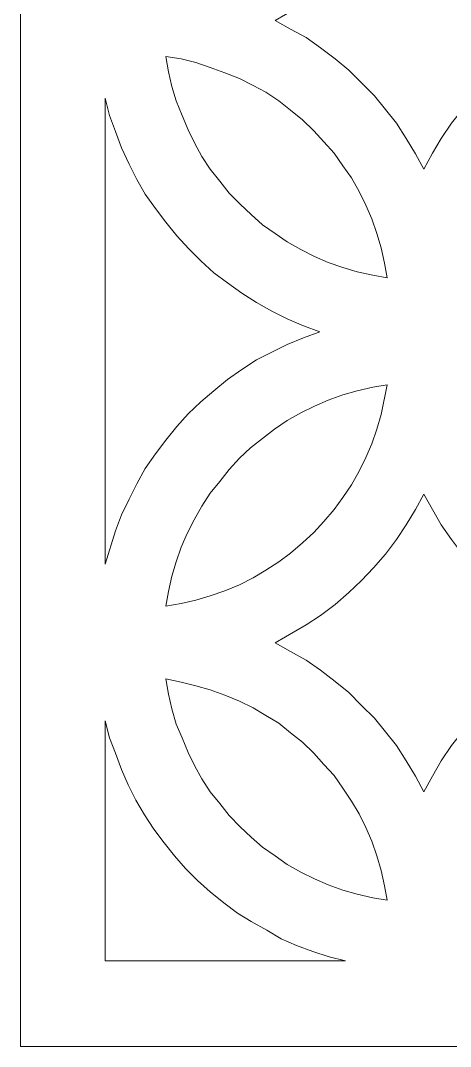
# Model space of a CAD drawing. Header units: centimetres. Extents: x -11.2 to 10.9, y -12.4 to 12.4.
# Drawn here: x 3.078 to 4.336, y 6.355 to 9.355 of the extents above; entities that cross this region are included whole.
import ezdxf

# ---------------------------------------------------------------- set-up
doc = ezdxf.new("R2010")
doc.units = ezdxf.units.CM
doc.header["$MEASUREMENT"] = 0
doc.layers.add('Camada 1', color=7, linetype='Continuous')

msp = doc.modelspace()

# ---------------------------------------------------------------- linework, layer by layer
at = {"layer": 'Camada 1', "color": 175, "lineweight": 9}
for points, knots in [([(3.07812, 12.35502), (3.07812, 12.35502), (9.07813, 12.35502), (9.07813, 12.35502), (9.07813, 12.35502), (9.07813, 12.35502), (9.07813, 6.35501), (9.07813, 6.35501), (9.07813, 6.35501), (9.07813, 6.35501), (3.07812, 6.35501), (3.07812, 6.35501), (3.07812, 6.35501), (3.07812, 6.35501), (3.07812, 12.35502), (3.07812, 12.35502)], [0, 0, 0, 0, 0.2, 0.2, 0.2, 0.2, 0.4, 0.4, 0.4, 0.4, 0.6, 0.6, 0.6, 0.6, 1, 1, 1, 1]), ([(3.82315, 9.35504), (3.82315, 9.35504), (3.86813, 9.33002), (3.86813, 9.33002), (3.86813, 9.33002), (3.86813, 9.33002), (3.91315, 9.30505), (3.91315, 9.30505), (3.91315, 9.30505), (3.91315, 9.30505), (3.95565, 9.27503), (3.95565, 9.27503), (3.95565, 9.27503), (3.95565, 9.27503), (3.99813, 9.24254), (3.99813, 9.24254), (3.99813, 9.24254), (3.99813, 9.24254), (4.03813, 9.21004), (4.03813, 9.21004), (4.03813, 9.21004), (4.03813, 9.21004), (4.07563, 9.17254), (4.07563, 9.17254), (4.07563, 9.17254), (4.07563, 9.17254), (4.11313, 9.13504), (4.11313, 9.13504), (4.11313, 9.13504), (4.11313, 9.13504), (4.14566, 9.09504), (4.14566, 9.09504), (4.14566, 9.09504), (4.14566, 9.09504), (4.17815, 9.05503), (4.17815, 9.05503), (4.17815, 9.05503), (4.17815, 9.05503), (4.20563, 9.01002), (4.20563, 9.01002), (4.20563, 9.01002), (4.20563, 9.01002), (4.23315, 8.96504), (4.23315, 8.96504), (4.23315, 8.96504), (4.23315, 8.96504), (4.25813, 8.92003), (4.25813, 8.92003), (4.25813, 8.92003), (4.25813, 8.92003), (4.28314, 8.96755), (4.28314, 8.96755), (4.28314, 8.96755), (4.28314, 8.96755), (4.30812, 9.01002), (4.30812, 9.01002), (4.30812, 9.01002), (4.30812, 9.01002), (4.33814, 9.05503), (4.33814, 9.05503), (4.33814, 9.05503), (4.33814, 9.05503), (4.37063, 9.09504), (4.37063, 9.09504), (4.37063, 9.09504), (4.37063, 9.09504), (4.40315, 9.13504), (4.40315, 9.13504), (4.40315, 9.13504), (4.40315, 9.13504), (4.44065, 9.17505), (4.44065, 9.17505), (4.44065, 9.17505), (4.44065, 9.17505), (4.47815, 9.21004), (4.47815, 9.21004), (4.47815, 9.21004), (4.47815, 9.21004), (4.51812, 9.24254), (4.51812, 9.24254), (4.51812, 9.24254), (4.51812, 9.24254), (4.55813, 9.27503), (4.55813, 9.27503), (4.55813, 9.27503), (4.55813, 9.27503), (4.60314, 9.30505), (4.60314, 9.30505), (4.60314, 9.30505), (4.60314, 9.30505), (4.64812, 9.33253), (4.64812, 9.33253), (4.64812, 9.33253), (4.64812, 9.33253), (4.69314, 9.35504), (4.69314, 9.35504), (4.69314, 9.35504), (4.69314, 9.35504), (4.64812, 9.38005), (4.64812, 9.38005), (4.64812, 9.38005), (4.64812, 9.38005), (4.60314, 9.40753), (4.60314, 9.40753), (4.60314, 9.40753), (4.60314, 9.40753), (4.55813, 9.43501), (4.55813, 9.43501), (4.55813, 9.43501), (4.55813, 9.43501), (4.51812, 9.46754), (4.51812, 9.46754), (4.51812, 9.46754), (4.51812, 9.46754), (4.47815, 9.50253), (4.47815, 9.50253), (4.47815, 9.50253), (4.47815, 9.50253), (4.44065, 9.53753), (4.44065, 9.53753), (4.44065, 9.53753), (4.44065, 9.53753), (4.40315, 9.57503), (4.40315, 9.57503), (4.40315, 9.57503), (4.40315, 9.57503), (4.37063, 9.61503), (4.37063, 9.61503), (4.37063, 9.61503), (4.37063, 9.61503), (4.33814, 9.65754), (4.33814, 9.65754), (4.33814, 9.65754), (4.33814, 9.65754), (4.30812, 9.70002), (4.30812, 9.70002), (4.30812, 9.70002), (4.30812, 9.70002), (4.28314, 9.74503), (4.28314, 9.74503), (4.28314, 9.74503), (4.28314, 9.74503), (4.25813, 9.79252), (4.25813, 9.79252), (4.25813, 9.79252), (4.25813, 9.79252), (4.23315, 9.74503), (4.23315, 9.74503), (4.23315, 9.74503), (4.23315, 9.74503), (4.20563, 9.70002), (4.20563, 9.70002), (4.20563, 9.70002), (4.20563, 9.70002), (4.17815, 9.65754), (4.17815, 9.65754), (4.17815, 9.65754), (4.17815, 9.65754), (4.14566, 9.61503), (4.14566, 9.61503), (4.14566, 9.61503), (4.14566, 9.61503), (4.11063, 9.57503), (4.11063, 9.57503), (4.11063, 9.57503), (4.11063, 9.57503), (4.07563, 9.53753), (4.07563, 9.53753), (4.07563, 9.53753), (4.07563, 9.53753), (4.03813, 9.50253), (4.03813, 9.50253), (4.03813, 9.50253), (4.03813, 9.50253), (3.99813, 9.46754), (3.99813, 9.46754), (3.99813, 9.46754), (3.99813, 9.46754), (3.95565, 9.43501), (3.95565, 9.43501), (3.95565, 9.43501), (3.95565, 9.43501), (3.91315, 9.40753), (3.91315, 9.40753), (3.91315, 9.40753), (3.91315, 9.40753), (3.82315, 9.35504), (3.82315, 9.35504)], [0, 0, 0, 0, 0.0208333, 0.0208333, 0.0208333, 0.0208333, 0.0416667, 0.0416667, 0.0416667, 0.0416667, 0.0625, 0.0625, 0.0625, 0.0625, 0.0833333, 0.0833333, 0.0833333, 0.0833333, 0.1041667, 0.1041667, 0.1041667, 0.1041667, 0.125, 0.125, 0.125, 0.125, 0.1458333, 0.1458333, 0.1458333, 0.1458333, 0.1666667, 0.1666667, 0.1666667, 0.1666667, 0.1875, 0.1875, 0.1875, 0.1875, 0.2083333, 0.2083333, 0.2083333, 0.2083333, 0.2291667, 0.2291667, 0.2291667, 0.2291667, 0.25, 0.25, 0.25, 0.25, 0.2708333, 0.2708333, 0.2708333, 0.2708333, 0.2916667, 0.2916667, 0.2916667, 0.2916667, 0.3125, 0.3125, 0.3125, 0.3125, 0.3333333, 0.3333333, 0.3333333, 0.3333333, 0.3541667, 0.3541667, 0.3541667, 0.3541667, 0.375, 0.375, 0.375, 0.375, 0.3958333, 0.3958333, 0.3958333, 0.3958333, 0.4166667, 0.4166667, 0.4166667, 0.4166667, 0.4375, 0.4375, 0.4375, 0.4375, 0.4583333, 0.4583333, 0.4583333, 0.4583333, 0.4791667, 0.4791667, 0.4791667, 0.4791667, 0.5, 0.5, 0.5, 0.5, 0.5208333, 0.5208333, 0.5208333, 0.5208333, 0.5416667, 0.5416667, 0.5416667, 0.5416667, 0.5625, 0.5625, 0.5625, 0.5625, 0.5833333, 0.5833333, 0.5833333, 0.5833333, 0.6041667, 0.6041667, 0.6041667, 0.6041667, 0.625, 0.625, 0.625, 0.625, 0.6458333, 0.6458333, 0.6458333, 0.6458333, 0.6666667, 0.6666667, 0.6666667, 0.6666667, 0.6875, 0.6875, 0.6875, 0.6875, 0.7083333, 0.7083333, 0.7083333, 0.7083333, 0.7291667, 0.7291667, 0.7291667, 0.7291667, 0.75, 0.75, 0.75, 0.75, 0.7708333, 0.7708333, 0.7708333, 0.7708333, 0.7916667, 0.7916667, 0.7916667, 0.7916667, 0.8125, 0.8125, 0.8125, 0.8125, 0.8333333, 0.8333333, 0.8333333, 0.8333333, 0.8541667, 0.8541667, 0.8541667, 0.8541667, 0.875, 0.875, 0.875, 0.875, 0.8958333, 0.8958333, 0.8958333, 0.8958333, 0.9166667, 0.9166667, 0.9166667, 0.9166667, 0.9375, 0.9375, 0.9375, 0.9375, 0.9583333, 0.9583333, 0.9583333, 0.9583333, 1, 1, 1, 1]), ([(3.50315, 9.25001), (3.50315, 9.25001), (3.54813, 9.24254), (3.54813, 9.24254), (3.54813, 9.24254), (3.54813, 9.24254), (3.59064, 9.23252), (3.59064, 9.23252), (3.59064, 9.23252), (3.59064, 9.23252), (3.63311, 9.21752), (3.63311, 9.21752), (3.63311, 9.21752), (3.63311, 9.21752), (3.67562, 9.20253), (3.67562, 9.20253), (3.67562, 9.20253), (3.67562, 9.20253), (3.71813, 9.18503), (3.71813, 9.18503), (3.71813, 9.18503), (3.71813, 9.18503), (3.75813, 9.16503), (3.75813, 9.16503), (3.75813, 9.16503), (3.75813, 9.16503), (3.79563, 9.14503), (3.79563, 9.14503), (3.79563, 9.14503), (3.79563, 9.14503), (3.83314, 9.12005), (3.83314, 9.12005), (3.83314, 9.12005), (3.83314, 9.12005), (3.86813, 9.09253), (3.86813, 9.09253), (3.86813, 9.09253), (3.86813, 9.09253), (3.90313, 9.06502), (3.90313, 9.06502), (3.90313, 9.06502), (3.90313, 9.06502), (3.93565, 9.03253), (3.93565, 9.03253), (3.93565, 9.03253), (3.93565, 9.03253), (3.96564, 9.00004), (3.96564, 9.00004), (3.96564, 9.00004), (3.96564, 9.00004), (3.99566, 8.96755), (3.99566, 8.96755), (3.99566, 8.96755), (3.99566, 8.96755), (4.02064, 8.93005), (4.02064, 8.93005), (4.02064, 8.93005), (4.02064, 8.93005), (4.04565, 8.89501), (4.04565, 8.89501), (4.04565, 8.89501), (4.04565, 8.89501), (4.06812, 8.85504), (4.06812, 8.85504), (4.06812, 8.85504), (4.06812, 8.85504), (4.08812, 8.81504), (4.08812, 8.81504), (4.08812, 8.81504), (4.08812, 8.81504), (4.10566, 8.77503), (4.10566, 8.77503), (4.10566, 8.77503), (4.10566, 8.77503), (4.12065, 8.73252), (4.12065, 8.73252), (4.12065, 8.73252), (4.12065, 8.73252), (4.13314, 8.69005), (4.13314, 8.69005), (4.13314, 8.69005), (4.13314, 8.69005), (4.14312, 8.64504), (4.14312, 8.64504), (4.14312, 8.64504), (4.14312, 8.64504), (4.15064, 8.60253), (4.15064, 8.60253), (4.15064, 8.60253), (4.15064, 8.60253), (4.10813, 8.61004), (4.10813, 8.61004), (4.10813, 8.61004), (4.10813, 8.61004), (4.06315, 8.62002), (4.06315, 8.62002), (4.06315, 8.62002), (4.06315, 8.62002), (4.02064, 8.63251), (4.02064, 8.63251), (4.02064, 8.63251), (4.02064, 8.63251), (3.97813, 8.64754), (3.97813, 8.64754), (3.97813, 8.64754), (3.97813, 8.64754), (3.93812, 8.66504), (3.93812, 8.66504), (3.93812, 8.66504), (3.93812, 8.66504), (3.89812, 8.68504), (3.89812, 8.68504), (3.89812, 8.68504), (3.89812, 8.68504), (3.85815, 8.70755), (3.85815, 8.70755), (3.85815, 8.70755), (3.85815, 8.70755), (3.82315, 8.73252), (3.82315, 8.73252), (3.82315, 8.73252), (3.82315, 8.73252), (3.78565, 8.75754), (3.78565, 8.75754), (3.78565, 8.75754), (3.78565, 8.75754), (3.75313, 8.78752), (3.75313, 8.78752), (3.75313, 8.78752), (3.75313, 8.78752), (3.72063, 8.81754), (3.72063, 8.81754), (3.72063, 8.81754), (3.72063, 8.81754), (3.68814, 8.85004), (3.68814, 8.85004), (3.68814, 8.85004), (3.68814, 8.85004), (3.66063, 8.88503), (3.66063, 8.88503), (3.66063, 8.88503), (3.66063, 8.88503), (3.63311, 8.92003), (3.63311, 8.92003), (3.63311, 8.92003), (3.63311, 8.92003), (3.60813, 8.95753), (3.60813, 8.95753), (3.60813, 8.95753), (3.60813, 8.95753), (3.58813, 8.99503), (3.58813, 8.99503), (3.58813, 8.99503), (3.58813, 8.99503), (3.56813, 9.03503), (3.56813, 9.03503), (3.56813, 9.03503), (3.56813, 9.03503), (3.55063, 9.07754), (3.55063, 9.07754), (3.55063, 9.07754), (3.55063, 9.07754), (3.53313, 9.12005), (3.53313, 9.12005), (3.53313, 9.12005), (3.53313, 9.12005), (3.52064, 9.16253), (3.52064, 9.16253), (3.52064, 9.16253), (3.52064, 9.16253), (3.51066, 9.20504), (3.51066, 9.20504), (3.51066, 9.20504), (3.51066, 9.20504), (3.50315, 9.25001), (3.50315, 9.25001)], [0, 0, 0, 0, 0.0222222, 0.0222222, 0.0222222, 0.0222222, 0.0444444, 0.0444444, 0.0444444, 0.0444444, 0.0666667, 0.0666667, 0.0666667, 0.0666667, 0.0888889, 0.0888889, 0.0888889, 0.0888889, 0.1111111, 0.1111111, 0.1111111, 0.1111111, 0.1333333, 0.1333333, 0.1333333, 0.1333333, 0.1555556, 0.1555556, 0.1555556, 0.1555556, 0.1777778, 0.1777778, 0.1777778, 0.1777778, 0.2, 0.2, 0.2, 0.2, 0.2222222, 0.2222222, 0.2222222, 0.2222222, 0.2444444, 0.2444444, 0.2444444, 0.2444444, 0.2666667, 0.2666667, 0.2666667, 0.2666667, 0.2888889, 0.2888889, 0.2888889, 0.2888889, 0.3111111, 0.3111111, 0.3111111, 0.3111111, 0.3333333, 0.3333333, 0.3333333, 0.3333333, 0.3555556, 0.3555556, 0.3555556, 0.3555556, 0.3777778, 0.3777778, 0.3777778, 0.3777778, 0.4, 0.4, 0.4, 0.4, 0.4222222, 0.4222222, 0.4222222, 0.4222222, 0.4444444, 0.4444444, 0.4444444, 0.4444444, 0.4666667, 0.4666667, 0.4666667, 0.4666667, 0.4888889, 0.4888889, 0.4888889, 0.4888889, 0.5111111, 0.5111111, 0.5111111, 0.5111111, 0.5333333, 0.5333333, 0.5333333, 0.5333333, 0.5555556, 0.5555556, 0.5555556, 0.5555556, 0.5777778, 0.5777778, 0.5777778, 0.5777778, 0.6, 0.6, 0.6, 0.6, 0.6222222, 0.6222222, 0.6222222, 0.6222222, 0.6444444, 0.6444444, 0.6444444, 0.6444444, 0.6666667, 0.6666667, 0.6666667, 0.6666667, 0.6888889, 0.6888889, 0.6888889, 0.6888889, 0.7111111, 0.7111111, 0.7111111, 0.7111111, 0.7333333, 0.7333333, 0.7333333, 0.7333333, 0.7555556, 0.7555556, 0.7555556, 0.7555556, 0.7777778, 0.7777778, 0.7777778, 0.7777778, 0.8, 0.8, 0.8, 0.8, 0.8222222, 0.8222222, 0.8222222, 0.8222222, 0.8444444, 0.8444444, 0.8444444, 0.8444444, 0.8666667, 0.8666667, 0.8666667, 0.8666667, 0.8888889, 0.8888889, 0.8888889, 0.8888889, 0.9111111, 0.9111111, 0.9111111, 0.9111111, 0.9333333, 0.9333333, 0.9333333, 0.9333333, 0.9555556, 0.9555556, 0.9555556, 0.9555556, 1, 1, 1, 1]), ([(3.32563, 9.12753), (3.32563, 9.12753), (3.33815, 9.07754), (3.33815, 9.07754), (3.33815, 9.07754), (3.33815, 9.07754), (3.35562, 9.03002), (3.35562, 9.03002), (3.35562, 9.03002), (3.35562, 9.03002), (3.37311, 8.98254), (3.37311, 8.98254), (3.37311, 8.98254), (3.37311, 8.98254), (3.39562, 8.93502), (3.39562, 8.93502), (3.39562, 8.93502), (3.39562, 8.93502), (3.41813, 8.89004), (3.41813, 8.89004), (3.41813, 8.89004), (3.41813, 8.89004), (3.44314, 8.84753), (3.44314, 8.84753), (3.44314, 8.84753), (3.44314, 8.84753), (3.47313, 8.80502), (3.47313, 8.80502), (3.47313, 8.80502), (3.47313, 8.80502), (3.50315, 8.76502), (3.50315, 8.76502), (3.50315, 8.76502), (3.50315, 8.76502), (3.53564, 8.72505), (3.53564, 8.72505), (3.53564, 8.72505), (3.53564, 8.72505), (3.57063, 8.68755), (3.57063, 8.68755), (3.57063, 8.68755), (3.57063, 8.68755), (3.60563, 8.65255), (3.60563, 8.65255), (3.60563, 8.65255), (3.60563, 8.65255), (3.64313, 8.61752), (3.64313, 8.61752), (3.64313, 8.61752), (3.64313, 8.61752), (3.68313, 8.58753), (3.68313, 8.58753), (3.68313, 8.58753), (3.68313, 8.58753), (3.72564, 8.55755), (3.72564, 8.55755), (3.72564, 8.55755), (3.72564, 8.55755), (3.76815, 8.53003), (3.76815, 8.53003), (3.76815, 8.53003), (3.76815, 8.53003), (3.81313, 8.50502), (3.81313, 8.50502), (3.81313, 8.50502), (3.81313, 8.50502), (3.85815, 8.48251), (3.85815, 8.48251), (3.85815, 8.48251), (3.85815, 8.48251), (3.90563, 8.46251), (3.90563, 8.46251), (3.90563, 8.46251), (3.90563, 8.46251), (3.95311, 8.44505), (3.95311, 8.44505), (3.95311, 8.44505), (3.95311, 8.44505), (3.90563, 8.42755), (3.90563, 8.42755), (3.90563, 8.42755), (3.90563, 8.42755), (3.85815, 8.40755), (3.85815, 8.40755), (3.85815, 8.40755), (3.85815, 8.40755), (3.81313, 8.38504), (3.81313, 8.38504), (3.81313, 8.38504), (3.81313, 8.38504), (3.76815, 8.36253), (3.76815, 8.36253), (3.76815, 8.36253), (3.76815, 8.36253), (3.72564, 8.33505), (3.72564, 8.33505), (3.72564, 8.33505), (3.72564, 8.33505), (3.68313, 8.30503), (3.68313, 8.30503), (3.68313, 8.30503), (3.68313, 8.30503), (3.64313, 8.27254), (3.64313, 8.27254), (3.64313, 8.27254), (3.64313, 8.27254), (3.60563, 8.24005), (3.60563, 8.24005), (3.60563, 8.24005), (3.60563, 8.24005), (3.56813, 8.20502), (3.56813, 8.20502), (3.56813, 8.20502), (3.56813, 8.20502), (3.53564, 8.16755), (3.53564, 8.16755), (3.53564, 8.16755), (3.53564, 8.16755), (3.50315, 8.12755), (3.50315, 8.12755), (3.50315, 8.12755), (3.50315, 8.12755), (3.47313, 8.08754), (3.47313, 8.08754), (3.47313, 8.08754), (3.47313, 8.08754), (3.44314, 8.04503), (3.44314, 8.04503), (3.44314, 8.04503), (3.44314, 8.04503), (3.41813, 8.00005), (3.41813, 8.00005), (3.41813, 8.00005), (3.41813, 8.00005), (3.39562, 7.95504), (3.39562, 7.95504), (3.39562, 7.95504), (3.39562, 7.95504), (3.37311, 7.91002), (3.37311, 7.91002), (3.37311, 7.91002), (3.37311, 7.91002), (3.35562, 7.86254), (3.35562, 7.86254), (3.35562, 7.86254), (3.35562, 7.86254), (3.32563, 7.76503), (3.32563, 7.76503), (3.32563, 7.76503), (3.32563, 7.76503), (3.32563, 9.12753), (3.32563, 9.12753)], [0, 0, 0, 0, 0.025641, 0.025641, 0.025641, 0.025641, 0.0512821, 0.0512821, 0.0512821, 0.0512821, 0.0769231, 0.0769231, 0.0769231, 0.0769231, 0.1025641, 0.1025641, 0.1025641, 0.1025641, 0.1282051, 0.1282051, 0.1282051, 0.1282051, 0.1538462, 0.1538462, 0.1538462, 0.1538462, 0.1794872, 0.1794872, 0.1794872, 0.1794872, 0.2051282, 0.2051282, 0.2051282, 0.2051282, 0.2307692, 0.2307692, 0.2307692, 0.2307692, 0.2564103, 0.2564103, 0.2564103, 0.2564103, 0.2820513, 0.2820513, 0.2820513, 0.2820513, 0.3076923, 0.3076923, 0.3076923, 0.3076923, 0.3333333, 0.3333333, 0.3333333, 0.3333333, 0.3589744, 0.3589744, 0.3589744, 0.3589744, 0.3846154, 0.3846154, 0.3846154, 0.3846154, 0.4102564, 0.4102564, 0.4102564, 0.4102564, 0.4358974, 0.4358974, 0.4358974, 0.4358974, 0.4615385, 0.4615385, 0.4615385, 0.4615385, 0.4871795, 0.4871795, 0.4871795, 0.4871795, 0.5128205, 0.5128205, 0.5128205, 0.5128205, 0.5384615, 0.5384615, 0.5384615, 0.5384615, 0.5641026, 0.5641026, 0.5641026, 0.5641026, 0.5897436, 0.5897436, 0.5897436, 0.5897436, 0.6153846, 0.6153846, 0.6153846, 0.6153846, 0.6410256, 0.6410256, 0.6410256, 0.6410256, 0.6666667, 0.6666667, 0.6666667, 0.6666667, 0.6923077, 0.6923077, 0.6923077, 0.6923077, 0.7179487, 0.7179487, 0.7179487, 0.7179487, 0.7435897, 0.7435897, 0.7435897, 0.7435897, 0.7692308, 0.7692308, 0.7692308, 0.7692308, 0.7948718, 0.7948718, 0.7948718, 0.7948718, 0.8205128, 0.8205128, 0.8205128, 0.8205128, 0.8461538, 0.8461538, 0.8461538, 0.8461538, 0.8717949, 0.8717949, 0.8717949, 0.8717949, 0.8974359, 0.8974359, 0.8974359, 0.8974359, 0.9230769, 0.9230769, 0.9230769, 0.9230769, 0.9487179, 0.9487179, 0.9487179, 0.9487179, 1, 1, 1, 1]), ([(4.15064, 8.29004), (4.15064, 8.29004), (4.10813, 8.28252), (4.10813, 8.28252), (4.10813, 8.28252), (4.10813, 8.28252), (4.06315, 8.27254), (4.06315, 8.27254), (4.06315, 8.27254), (4.06315, 8.27254), (4.02064, 8.26001), (4.02064, 8.26001), (4.02064, 8.26001), (4.02064, 8.26001), (3.97813, 8.24502), (3.97813, 8.24502), (3.97813, 8.24502), (3.97813, 8.24502), (3.93812, 8.22752), (3.93812, 8.22752), (3.93812, 8.22752), (3.93812, 8.22752), (3.89812, 8.20752), (3.89812, 8.20752), (3.89812, 8.20752), (3.89812, 8.20752), (3.85815, 8.18501), (3.85815, 8.18501), (3.85815, 8.18501), (3.85815, 8.18501), (3.82065, 8.16004), (3.82065, 8.16004), (3.82065, 8.16004), (3.82065, 8.16004), (3.78565, 8.13252), (3.78565, 8.13252), (3.78565, 8.13252), (3.78565, 8.13252), (3.75062, 8.10504), (3.75062, 8.10504), (3.75062, 8.10504), (3.75062, 8.10504), (3.71813, 8.07502), (3.71813, 8.07502), (3.71813, 8.07502), (3.71813, 8.07502), (3.68814, 8.04253), (3.68814, 8.04253), (3.68814, 8.04253), (3.68814, 8.04253), (3.66063, 8.00753), (3.66063, 8.00753), (3.66063, 8.00753), (3.66063, 8.00753), (3.63311, 7.97254), (3.63311, 7.97254), (3.63311, 7.97254), (3.63311, 7.97254), (3.60813, 7.93504), (3.60813, 7.93504), (3.60813, 7.93504), (3.60813, 7.93504), (3.58563, 7.89503), (3.58563, 7.89503), (3.58563, 7.89503), (3.58563, 7.89503), (3.56562, 7.85503), (3.56562, 7.85503), (3.56562, 7.85503), (3.56562, 7.85503), (3.54813, 7.81502), (3.54813, 7.81502), (3.54813, 7.81502), (3.54813, 7.81502), (3.53313, 7.77255), (3.53313, 7.77255), (3.53313, 7.77255), (3.53313, 7.77255), (3.52064, 7.73004), (3.52064, 7.73004), (3.52064, 7.73004), (3.52064, 7.73004), (3.51066, 7.68502), (3.51066, 7.68502), (3.51066, 7.68502), (3.51066, 7.68502), (3.50315, 7.64255), (3.50315, 7.64255), (3.50315, 7.64255), (3.50315, 7.64255), (3.54813, 7.65003), (3.54813, 7.65003), (3.54813, 7.65003), (3.54813, 7.65003), (3.59064, 7.66005), (3.59064, 7.66005), (3.59064, 7.66005), (3.59064, 7.66005), (3.63311, 7.67253), (3.63311, 7.67253), (3.63311, 7.67253), (3.63311, 7.67253), (3.67562, 7.68753), (3.67562, 7.68753), (3.67562, 7.68753), (3.67562, 7.68753), (3.71813, 7.70502), (3.71813, 7.70502), (3.71813, 7.70502), (3.71813, 7.70502), (3.75813, 7.72503), (3.75813, 7.72503), (3.75813, 7.72503), (3.75813, 7.72503), (3.79563, 7.74753), (3.79563, 7.74753), (3.79563, 7.74753), (3.79563, 7.74753), (3.83314, 7.77255), (3.83314, 7.77255), (3.83314, 7.77255), (3.83314, 7.77255), (3.86813, 7.79752), (3.86813, 7.79752), (3.86813, 7.79752), (3.86813, 7.79752), (3.90313, 7.82751), (3.90313, 7.82751), (3.90313, 7.82751), (3.90313, 7.82751), (3.93565, 7.85753), (3.93565, 7.85753), (3.93565, 7.85753), (3.93565, 7.85753), (3.96564, 7.89002), (3.96564, 7.89002), (3.96564, 7.89002), (3.96564, 7.89002), (3.99566, 7.92502), (3.99566, 7.92502), (3.99566, 7.92502), (3.99566, 7.92502), (4.02064, 7.96005), (4.02064, 7.96005), (4.02064, 7.96005), (4.02064, 7.96005), (4.04565, 7.99751), (4.04565, 7.99751), (4.04565, 7.99751), (4.04565, 7.99751), (4.06812, 8.03752), (4.06812, 8.03752), (4.06812, 8.03752), (4.06812, 8.03752), (4.08812, 8.07752), (4.08812, 8.07752), (4.08812, 8.07752), (4.08812, 8.07752), (4.10566, 8.11753), (4.10566, 8.11753), (4.10566, 8.11753), (4.10566, 8.11753), (4.12065, 8.16004), (4.12065, 8.16004), (4.12065, 8.16004), (4.12065, 8.16004), (4.13314, 8.20255), (4.13314, 8.20255), (4.13314, 8.20255), (4.13314, 8.20255), (4.15064, 8.29004), (4.15064, 8.29004)], [0, 0, 0, 0, 0.0227273, 0.0227273, 0.0227273, 0.0227273, 0.0454545, 0.0454545, 0.0454545, 0.0454545, 0.0681818, 0.0681818, 0.0681818, 0.0681818, 0.0909091, 0.0909091, 0.0909091, 0.0909091, 0.1136364, 0.1136364, 0.1136364, 0.1136364, 0.1363636, 0.1363636, 0.1363636, 0.1363636, 0.1590909, 0.1590909, 0.1590909, 0.1590909, 0.1818182, 0.1818182, 0.1818182, 0.1818182, 0.2045455, 0.2045455, 0.2045455, 0.2045455, 0.2272727, 0.2272727, 0.2272727, 0.2272727, 0.25, 0.25, 0.25, 0.25, 0.2727273, 0.2727273, 0.2727273, 0.2727273, 0.2954545, 0.2954545, 0.2954545, 0.2954545, 0.3181818, 0.3181818, 0.3181818, 0.3181818, 0.3409091, 0.3409091, 0.3409091, 0.3409091, 0.3636364, 0.3636364, 0.3636364, 0.3636364, 0.3863636, 0.3863636, 0.3863636, 0.3863636, 0.4090909, 0.4090909, 0.4090909, 0.4090909, 0.4318182, 0.4318182, 0.4318182, 0.4318182, 0.4545455, 0.4545455, 0.4545455, 0.4545455, 0.4772727, 0.4772727, 0.4772727, 0.4772727, 0.5, 0.5, 0.5, 0.5, 0.5227273, 0.5227273, 0.5227273, 0.5227273, 0.5454545, 0.5454545, 0.5454545, 0.5454545, 0.5681818, 0.5681818, 0.5681818, 0.5681818, 0.5909091, 0.5909091, 0.5909091, 0.5909091, 0.6136364, 0.6136364, 0.6136364, 0.6136364, 0.6363636, 0.6363636, 0.6363636, 0.6363636, 0.6590909, 0.6590909, 0.6590909, 0.6590909, 0.6818182, 0.6818182, 0.6818182, 0.6818182, 0.7045455, 0.7045455, 0.7045455, 0.7045455, 0.7272727, 0.7272727, 0.7272727, 0.7272727, 0.75, 0.75, 0.75, 0.75, 0.7727273, 0.7727273, 0.7727273, 0.7727273, 0.7954545, 0.7954545, 0.7954545, 0.7954545, 0.8181818, 0.8181818, 0.8181818, 0.8181818, 0.8409091, 0.8409091, 0.8409091, 0.8409091, 0.8636364, 0.8636364, 0.8636364, 0.8636364, 0.8863636, 0.8863636, 0.8863636, 0.8863636, 0.9090909, 0.9090909, 0.9090909, 0.9090909, 0.9318182, 0.9318182, 0.9318182, 0.9318182, 0.9545455, 0.9545455, 0.9545455, 0.9545455, 1, 1, 1, 1]), ([(3.82315, 7.53502), (3.82315, 7.53502), (3.86813, 7.51001), (3.86813, 7.51001), (3.86813, 7.51001), (3.86813, 7.51001), (3.91315, 7.48503), (3.91315, 7.48503), (3.91315, 7.48503), (3.91315, 7.48503), (3.95565, 7.45505), (3.95565, 7.45505), (3.95565, 7.45505), (3.95565, 7.45505), (3.99813, 7.42252), (3.99813, 7.42252), (3.99813, 7.42252), (3.99813, 7.42252), (4.03813, 7.39003), (4.03813, 7.39003), (4.03813, 7.39003), (4.03813, 7.39003), (4.07563, 7.35253), (4.07563, 7.35253), (4.07563, 7.35253), (4.07563, 7.35253), (4.11313, 7.31503), (4.11313, 7.31503), (4.11313, 7.31503), (4.11313, 7.31503), (4.14566, 7.27502), (4.14566, 7.27502), (4.14566, 7.27502), (4.14566, 7.27502), (4.17815, 7.23502), (4.17815, 7.23502), (4.17815, 7.23502), (4.17815, 7.23502), (4.20563, 7.19004), (4.20563, 7.19004), (4.20563, 7.19004), (4.20563, 7.19004), (4.23315, 7.14502), (4.23315, 7.14502), (4.23315, 7.14502), (4.23315, 7.14502), (4.25813, 7.10001), (4.25813, 7.10001), (4.25813, 7.10001), (4.25813, 7.10001), (4.28314, 7.14502), (4.28314, 7.14502), (4.28314, 7.14502), (4.28314, 7.14502), (4.30812, 7.19004), (4.30812, 7.19004), (4.30812, 7.19004), (4.30812, 7.19004), (4.33814, 7.23502), (4.33814, 7.23502), (4.33814, 7.23502), (4.33814, 7.23502), (4.37063, 7.27502), (4.37063, 7.27502), (4.37063, 7.27502), (4.37063, 7.27502), (4.40315, 7.31503), (4.40315, 7.31503), (4.40315, 7.31503), (4.40315, 7.31503), (4.44065, 7.35253), (4.44065, 7.35253), (4.44065, 7.35253), (4.44065, 7.35253), (4.47815, 7.39003), (4.47815, 7.39003), (4.47815, 7.39003), (4.47815, 7.39003), (4.51812, 7.42252), (4.51812, 7.42252), (4.51812, 7.42252), (4.51812, 7.42252), (4.55813, 7.45505), (4.55813, 7.45505), (4.55813, 7.45505), (4.55813, 7.45505), (4.60314, 7.48503), (4.60314, 7.48503), (4.60314, 7.48503), (4.60314, 7.48503), (4.64812, 7.51001), (4.64812, 7.51001), (4.64812, 7.51001), (4.64812, 7.51001), (4.69314, 7.53502), (4.69314, 7.53502), (4.69314, 7.53502), (4.69314, 7.53502), (4.64812, 7.56003), (4.64812, 7.56003), (4.64812, 7.56003), (4.64812, 7.56003), (4.60314, 7.58755), (4.60314, 7.58755), (4.60314, 7.58755), (4.60314, 7.58755), (4.55813, 7.61503), (4.55813, 7.61503), (4.55813, 7.61503), (4.55813, 7.61503), (4.51812, 7.64752), (4.51812, 7.64752), (4.51812, 7.64752), (4.51812, 7.64752), (4.47815, 7.68255), (4.47815, 7.68255), (4.47815, 7.68255), (4.47815, 7.68255), (4.44065, 7.71755), (4.44065, 7.71755), (4.44065, 7.71755), (4.44065, 7.71755), (4.40315, 7.75505), (4.40315, 7.75505), (4.40315, 7.75505), (4.40315, 7.75505), (4.37063, 7.79502), (4.37063, 7.79502), (4.37063, 7.79502), (4.37063, 7.79502), (4.33814, 7.83753), (4.33814, 7.83753), (4.33814, 7.83753), (4.33814, 7.83753), (4.30812, 7.88004), (4.30812, 7.88004), (4.30812, 7.88004), (4.30812, 7.88004), (4.28314, 7.92502), (4.28314, 7.92502), (4.28314, 7.92502), (4.28314, 7.92502), (4.25813, 7.97003), (4.25813, 7.97003), (4.25813, 7.97003), (4.25813, 7.97003), (4.23315, 7.92502), (4.23315, 7.92502), (4.23315, 7.92502), (4.23315, 7.92502), (4.20563, 7.88004), (4.20563, 7.88004), (4.20563, 7.88004), (4.20563, 7.88004), (4.17815, 7.83753), (4.17815, 7.83753), (4.17815, 7.83753), (4.17815, 7.83753), (4.14566, 7.79502), (4.14566, 7.79502), (4.14566, 7.79502), (4.14566, 7.79502), (4.11063, 7.75505), (4.11063, 7.75505), (4.11063, 7.75505), (4.11063, 7.75505), (4.07563, 7.71755), (4.07563, 7.71755), (4.07563, 7.71755), (4.07563, 7.71755), (4.03813, 7.68255), (4.03813, 7.68255), (4.03813, 7.68255), (4.03813, 7.68255), (3.99813, 7.64752), (3.99813, 7.64752), (3.99813, 7.64752), (3.99813, 7.64752), (3.95565, 7.61503), (3.95565, 7.61503), (3.95565, 7.61503), (3.95565, 7.61503), (3.91315, 7.58755), (3.91315, 7.58755), (3.91315, 7.58755), (3.91315, 7.58755), (3.82315, 7.53502), (3.82315, 7.53502)], [0, 0, 0, 0, 0.0208333, 0.0208333, 0.0208333, 0.0208333, 0.0416667, 0.0416667, 0.0416667, 0.0416667, 0.0625, 0.0625, 0.0625, 0.0625, 0.0833333, 0.0833333, 0.0833333, 0.0833333, 0.1041667, 0.1041667, 0.1041667, 0.1041667, 0.125, 0.125, 0.125, 0.125, 0.1458333, 0.1458333, 0.1458333, 0.1458333, 0.1666667, 0.1666667, 0.1666667, 0.1666667, 0.1875, 0.1875, 0.1875, 0.1875, 0.2083333, 0.2083333, 0.2083333, 0.2083333, 0.2291667, 0.2291667, 0.2291667, 0.2291667, 0.25, 0.25, 0.25, 0.25, 0.2708333, 0.2708333, 0.2708333, 0.2708333, 0.2916667, 0.2916667, 0.2916667, 0.2916667, 0.3125, 0.3125, 0.3125, 0.3125, 0.3333333, 0.3333333, 0.3333333, 0.3333333, 0.3541667, 0.3541667, 0.3541667, 0.3541667, 0.375, 0.375, 0.375, 0.375, 0.3958333, 0.3958333, 0.3958333, 0.3958333, 0.4166667, 0.4166667, 0.4166667, 0.4166667, 0.4375, 0.4375, 0.4375, 0.4375, 0.4583333, 0.4583333, 0.4583333, 0.4583333, 0.4791667, 0.4791667, 0.4791667, 0.4791667, 0.5, 0.5, 0.5, 0.5, 0.5208333, 0.5208333, 0.5208333, 0.5208333, 0.5416667, 0.5416667, 0.5416667, 0.5416667, 0.5625, 0.5625, 0.5625, 0.5625, 0.5833333, 0.5833333, 0.5833333, 0.5833333, 0.6041667, 0.6041667, 0.6041667, 0.6041667, 0.625, 0.625, 0.625, 0.625, 0.6458333, 0.6458333, 0.6458333, 0.6458333, 0.6666667, 0.6666667, 0.6666667, 0.6666667, 0.6875, 0.6875, 0.6875, 0.6875, 0.7083333, 0.7083333, 0.7083333, 0.7083333, 0.7291667, 0.7291667, 0.7291667, 0.7291667, 0.75, 0.75, 0.75, 0.75, 0.7708333, 0.7708333, 0.7708333, 0.7708333, 0.7916667, 0.7916667, 0.7916667, 0.7916667, 0.8125, 0.8125, 0.8125, 0.8125, 0.8333333, 0.8333333, 0.8333333, 0.8333333, 0.8541667, 0.8541667, 0.8541667, 0.8541667, 0.875, 0.875, 0.875, 0.875, 0.8958333, 0.8958333, 0.8958333, 0.8958333, 0.9166667, 0.9166667, 0.9166667, 0.9166667, 0.9375, 0.9375, 0.9375, 0.9375, 0.9583333, 0.9583333, 0.9583333, 0.9583333, 1, 1, 1, 1]), ([(3.50315, 7.43003), (3.50315, 7.43003), (3.54813, 7.42005), (3.54813, 7.42005), (3.54813, 7.42005), (3.54813, 7.42005), (3.59064, 7.41003), (3.59064, 7.41003), (3.59064, 7.41003), (3.59064, 7.41003), (3.63311, 7.39754), (3.63311, 7.39754), (3.63311, 7.39754), (3.63311, 7.39754), (3.67562, 7.38255), (3.67562, 7.38255), (3.67562, 7.38255), (3.67562, 7.38255), (3.71813, 7.36505), (3.71813, 7.36505), (3.71813, 7.36505), (3.71813, 7.36505), (3.75813, 7.34501), (3.75813, 7.34501), (3.75813, 7.34501), (3.75813, 7.34501), (3.79563, 7.32254), (3.79563, 7.32254), (3.79563, 7.32254), (3.79563, 7.32254), (3.83314, 7.30004), (3.83314, 7.30004), (3.83314, 7.30004), (3.83314, 7.30004), (3.86813, 7.27252), (3.86813, 7.27252), (3.86813, 7.27252), (3.86813, 7.27252), (3.90313, 7.24504), (3.90313, 7.24504), (3.90313, 7.24504), (3.90313, 7.24504), (3.93565, 7.21251), (3.93565, 7.21251), (3.93565, 7.21251), (3.93565, 7.21251), (3.96564, 7.18002), (3.96564, 7.18002), (3.96564, 7.18002), (3.96564, 7.18002), (3.99566, 7.14753), (3.99566, 7.14753), (3.99566, 7.14753), (3.99566, 7.14753), (4.02064, 7.11003), (4.02064, 7.11003), (4.02064, 7.11003), (4.02064, 7.11003), (4.04565, 7.07253), (4.04565, 7.07253), (4.04565, 7.07253), (4.04565, 7.07253), (4.06812, 7.03503), (4.06812, 7.03503), (4.06812, 7.03503), (4.06812, 7.03503), (4.08812, 6.99502), (4.08812, 6.99502), (4.08812, 6.99502), (4.08812, 6.99502), (4.10566, 6.95502), (4.10566, 6.95502), (4.10566, 6.95502), (4.10566, 6.95502), (4.12065, 6.91254), (4.12065, 6.91254), (4.12065, 6.91254), (4.12065, 6.91254), (4.13314, 6.87003), (4.13314, 6.87003), (4.13314, 6.87003), (4.13314, 6.87003), (4.14312, 6.82502), (4.14312, 6.82502), (4.14312, 6.82502), (4.14312, 6.82502), (4.15064, 6.78251), (4.15064, 6.78251), (4.15064, 6.78251), (4.15064, 6.78251), (4.10813, 6.79002), (4.10813, 6.79002), (4.10813, 6.79002), (4.10813, 6.79002), (4.06315, 6.80004), (4.06315, 6.80004), (4.06315, 6.80004), (4.06315, 6.80004), (4.02064, 6.81253), (4.02064, 6.81253), (4.02064, 6.81253), (4.02064, 6.81253), (3.97813, 6.82752), (3.97813, 6.82752), (3.97813, 6.82752), (3.97813, 6.82752), (3.93812, 6.84502), (3.93812, 6.84502), (3.93812, 6.84502), (3.93812, 6.84502), (3.89812, 6.86503), (3.89812, 6.86503), (3.89812, 6.86503), (3.89812, 6.86503), (3.85815, 6.88753), (3.85815, 6.88753), (3.85815, 6.88753), (3.85815, 6.88753), (3.82315, 6.91254), (3.82315, 6.91254), (3.82315, 6.91254), (3.82315, 6.91254), (3.78565, 6.93752), (3.78565, 6.93752), (3.78565, 6.93752), (3.78565, 6.93752), (3.75313, 6.96754), (3.75313, 6.96754), (3.75313, 6.96754), (3.75313, 6.96754), (3.72063, 6.99753), (3.72063, 6.99753), (3.72063, 6.99753), (3.72063, 6.99753), (3.68814, 7.03002), (3.68814, 7.03002), (3.68814, 7.03002), (3.68814, 7.03002), (3.66063, 7.06505), (3.66063, 7.06505), (3.66063, 7.06505), (3.66063, 7.06505), (3.63311, 7.10001), (3.63311, 7.10001), (3.63311, 7.10001), (3.63311, 7.10001), (3.60813, 7.13755), (3.60813, 7.13755), (3.60813, 7.13755), (3.60813, 7.13755), (3.58813, 7.17505), (3.58813, 7.17505), (3.58813, 7.17505), (3.58813, 7.17505), (3.56813, 7.21505), (3.56813, 7.21505), (3.56813, 7.21505), (3.56813, 7.21505), (3.55063, 7.25753), (3.55063, 7.25753), (3.55063, 7.25753), (3.55063, 7.25753), (3.53313, 7.29753), (3.53313, 7.29753), (3.53313, 7.29753), (3.53313, 7.29753), (3.52064, 7.34255), (3.52064, 7.34255), (3.52064, 7.34255), (3.52064, 7.34255), (3.51066, 7.38502), (3.51066, 7.38502), (3.51066, 7.38502), (3.51066, 7.38502), (3.50315, 7.43003), (3.50315, 7.43003)], [0, 0, 0, 0, 0.0222222, 0.0222222, 0.0222222, 0.0222222, 0.0444444, 0.0444444, 0.0444444, 0.0444444, 0.0666667, 0.0666667, 0.0666667, 0.0666667, 0.0888889, 0.0888889, 0.0888889, 0.0888889, 0.1111111, 0.1111111, 0.1111111, 0.1111111, 0.1333333, 0.1333333, 0.1333333, 0.1333333, 0.1555556, 0.1555556, 0.1555556, 0.1555556, 0.1777778, 0.1777778, 0.1777778, 0.1777778, 0.2, 0.2, 0.2, 0.2, 0.2222222, 0.2222222, 0.2222222, 0.2222222, 0.2444444, 0.2444444, 0.2444444, 0.2444444, 0.2666667, 0.2666667, 0.2666667, 0.2666667, 0.2888889, 0.2888889, 0.2888889, 0.2888889, 0.3111111, 0.3111111, 0.3111111, 0.3111111, 0.3333333, 0.3333333, 0.3333333, 0.3333333, 0.3555556, 0.3555556, 0.3555556, 0.3555556, 0.3777778, 0.3777778, 0.3777778, 0.3777778, 0.4, 0.4, 0.4, 0.4, 0.4222222, 0.4222222, 0.4222222, 0.4222222, 0.4444444, 0.4444444, 0.4444444, 0.4444444, 0.4666667, 0.4666667, 0.4666667, 0.4666667, 0.4888889, 0.4888889, 0.4888889, 0.4888889, 0.5111111, 0.5111111, 0.5111111, 0.5111111, 0.5333333, 0.5333333, 0.5333333, 0.5333333, 0.5555556, 0.5555556, 0.5555556, 0.5555556, 0.5777778, 0.5777778, 0.5777778, 0.5777778, 0.6, 0.6, 0.6, 0.6, 0.6222222, 0.6222222, 0.6222222, 0.6222222, 0.6444444, 0.6444444, 0.6444444, 0.6444444, 0.6666667, 0.6666667, 0.6666667, 0.6666667, 0.6888889, 0.6888889, 0.6888889, 0.6888889, 0.7111111, 0.7111111, 0.7111111, 0.7111111, 0.7333333, 0.7333333, 0.7333333, 0.7333333, 0.7555556, 0.7555556, 0.7555556, 0.7555556, 0.7777778, 0.7777778, 0.7777778, 0.7777778, 0.8, 0.8, 0.8, 0.8, 0.8222222, 0.8222222, 0.8222222, 0.8222222, 0.8444444, 0.8444444, 0.8444444, 0.8444444, 0.8666667, 0.8666667, 0.8666667, 0.8666667, 0.8888889, 0.8888889, 0.8888889, 0.8888889, 0.9111111, 0.9111111, 0.9111111, 0.9111111, 0.9333333, 0.9333333, 0.9333333, 0.9333333, 0.9555556, 0.9555556, 0.9555556, 0.9555556, 1, 1, 1, 1]), ([(4.02812, 6.60503), (4.02812, 6.60503), (3.32563, 6.60503), (3.32563, 6.60503), (3.32563, 6.60503), (3.32563, 6.60503), (3.32563, 7.30751), (3.32563, 7.30751), (3.32563, 7.30751), (3.32563, 7.30751), (3.33815, 7.25753), (3.33815, 7.25753), (3.33815, 7.25753), (3.33815, 7.25753), (3.35562, 7.21251), (3.35562, 7.21251), (3.35562, 7.21251), (3.35562, 7.21251), (3.37311, 7.16503), (3.37311, 7.16503), (3.37311, 7.16503), (3.37311, 7.16503), (3.39312, 7.12005), (3.39312, 7.12005), (3.39312, 7.12005), (3.39312, 7.12005), (3.41562, 7.07503), (3.41562, 7.07503), (3.41562, 7.07503), (3.41562, 7.07503), (3.44063, 7.03252), (3.44063, 7.03252), (3.44063, 7.03252), (3.44063, 7.03252), (3.46815, 6.99001), (3.46815, 6.99001), (3.46815, 6.99001), (3.46815, 6.99001), (3.49814, 6.95001), (3.49814, 6.95001), (3.49814, 6.95001), (3.49814, 6.95001), (3.52812, 6.91254), (3.52812, 6.91254), (3.52812, 6.91254), (3.52812, 6.91254), (3.56065, 6.87501), (3.56065, 6.87501), (3.56065, 6.87501), (3.56065, 6.87501), (3.59565, 6.84005), (3.59565, 6.84005), (3.59565, 6.84005), (3.59565, 6.84005), (3.63311, 6.80752), (3.63311, 6.80752), (3.63311, 6.80752), (3.63311, 6.80752), (3.67312, 6.77503), (3.67312, 6.77503), (3.67312, 6.77503), (3.67312, 6.77503), (3.71312, 6.74505), (3.71312, 6.74505), (3.71312, 6.74505), (3.71312, 6.74505), (3.75313, 6.72003), (3.75313, 6.72003), (3.75313, 6.72003), (3.75313, 6.72003), (3.79814, 6.69502), (3.79814, 6.69502), (3.79814, 6.69502), (3.79814, 6.69502), (3.84065, 6.67004), (3.84065, 6.67004), (3.84065, 6.67004), (3.84065, 6.67004), (3.88563, 6.65004), (3.88563, 6.65004), (3.88563, 6.65004), (3.88563, 6.65004), (3.93315, 6.63251), (3.93315, 6.63251), (3.93315, 6.63251), (3.93315, 6.63251), (3.98063, 6.61752), (3.98063, 6.61752), (3.98063, 6.61752), (3.98063, 6.61752), (4.02812, 6.60503), (4.02812, 6.60503)], [0, 0, 0, 0, 0.0416667, 0.0416667, 0.0416667, 0.0416667, 0.0833333, 0.0833333, 0.0833333, 0.0833333, 0.125, 0.125, 0.125, 0.125, 0.1666667, 0.1666667, 0.1666667, 0.1666667, 0.2083333, 0.2083333, 0.2083333, 0.2083333, 0.25, 0.25, 0.25, 0.25, 0.2916667, 0.2916667, 0.2916667, 0.2916667, 0.3333333, 0.3333333, 0.3333333, 0.3333333, 0.375, 0.375, 0.375, 0.375, 0.4166667, 0.4166667, 0.4166667, 0.4166667, 0.4583333, 0.4583333, 0.4583333, 0.4583333, 0.5, 0.5, 0.5, 0.5, 0.5416667, 0.5416667, 0.5416667, 0.5416667, 0.5833333, 0.5833333, 0.5833333, 0.5833333, 0.625, 0.625, 0.625, 0.625, 0.6666667, 0.6666667, 0.6666667, 0.6666667, 0.7083333, 0.7083333, 0.7083333, 0.7083333, 0.75, 0.75, 0.75, 0.75, 0.7916667, 0.7916667, 0.7916667, 0.7916667, 0.8333333, 0.8333333, 0.8333333, 0.8333333, 0.875, 0.875, 0.875, 0.875, 0.9166667, 0.9166667, 0.9166667, 0.9166667, 1, 1, 1, 1])]:
    msp.add_open_spline(points, degree=3, knots=knots, dxfattribs=at)

doc.saveas('drawing.dxf')
